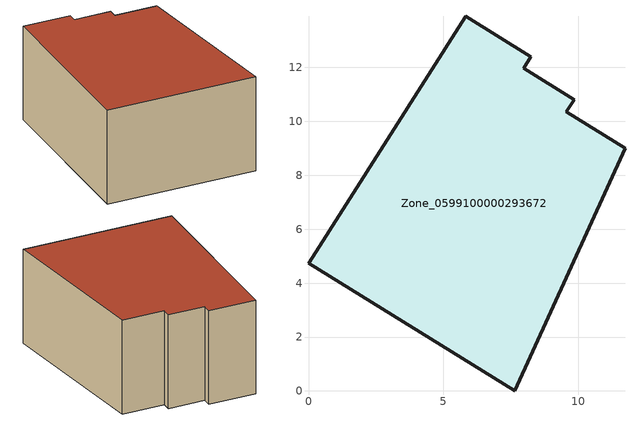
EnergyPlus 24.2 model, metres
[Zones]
Zone_0599100000293672
 floor ground (C_G): 0,4.74 5.83,13.91 8.25,12.4 7.98,11.97 9.85,10.81 9.57,10.36 11.74,9.01 7.65,0 z0
 wall outside (C_F): 7.65,0 11.74,9.01 9.57,10.36 9.85,10.81 7.98,11.97 8.25,12.4 5.83,13.91 0,4.74 7.65,0 z0:5.79
 roof outside (C_R): 9.85,10.81 7.98,11.97 8.25,12.4 5.83,13.91 0,4.74 7.65,0 11.74,9.01 9.57,10.36 z5.79
[BUILDING]
Pand.0599100000293672: North Axis=0; Terrain=City; Loads Convergence Tolerance Value=0.04; Temperature Convergence Tolerance Value=0.4; Solar Distribution=FullExterior; Maximum Number of Warmup Days=25; Minimum Number of Warmup Days=1
[Site:Location]
Rotterdam.The.Hague.AP_ZH_NLD Design_Conditions: Latitude=51.96; Longitude=4.45; Time Zone=1; Elevation=-4.5
[SITE:GROUNDTEMPERATURE:BUILDINGSURFACE]
18, 18, 18, 18, 18, 18, 18, 18, 18, 18, 18, 18
[MATERIAL] Thermal Absorptance=0.9; Solar Absorptance=0.7; Visible Absorptance=0.7
Name | Roughness | Thickness | Conductivity | Density | Specific Heat
G.TI.1992-2005 | MediumSmooth | 0.15 | 0.06 | 540 | 1210
F.TI.1992-2005 | Rough | 0.3 | 0.12 | 1920 | 840
R.TI.1992-2005 | MediumRough | 0.2 | 0.08 | 1500 | 1000
[CONSTRUCTION]
C_G: G.TI.1992-2005
C_F: F.TI.1992-2005
C_R: R.TI.1992-2005
[ZONE]
Zone_0599100000293672: Type=1; Multiplier=1; Ceiling Height=Autocalculate; Volume=Autocalculate; Floor Area=autocalculate; Part of Total Floor Area=Yes
[ZONEINFILTRATION:DESIGNFLOWRATE]
Infil_Zone_0599100000293672: Zone or ZoneList or Space or SpaceList=Zone_0599100000293672; Schedule=AlwaysOn; Design Flow Rate Calculation Method=Flow/Area; Flow Rate per Floor Area=0.0015; Constant Term Coefficient=1; Temperature Term Coefficient=0; Velocity Term Coefficient=0; Velocity Squared Term Coefficient=0
[HVACTEMPLATE:ZONE:IDEALLOADSAIRSYSTEM]
Zone_0599100000293672: Maximum Heating Supply Air Temperature=50; Minimum Cooling Supply Air Temperature=13; Maximum Heating Supply Air Humidity Ratio=0.0156; Minimum Cooling Supply Air Humidity Ratio=0.0077; Heating Limit=NoLimit; Cooling Limit=NoLimit; Dehumidification Control Type=ConstantSensibleHeatRatio; Cooling Sensible Heat Ratio=0.7; Dehumidification Setpoint=60; Humidification Control Type=None; Humidification Setpoint=30; Outdoor Air Method=None; Outdoor Air Flow Rate per Person=0.00944; Outdoor Air Flow Rate per Zone Floor Area=0; Outdoor Air Flow Rate per Zone=0; Demand Controlled Ventilation Type=None; Outdoor Air Economizer Type=NoEconomizer; Heat Recovery Type=None; Sensible Heat Recovery Effectiveness=0.7; Latent Heat Recovery Effectiveness=0.65
[ZONECONTROL:THERMOSTAT]
ThermostatControl_Zone_0599100000293672: Zone or ZoneList=Zone_0599100000293672; Control Type Schedule=DualSetpointControlType; Control 1=Thermostat_Zone_0599100000293672; Temperature Difference Between Cutout And Setpoint=0
[THERMOSTATSETPOINT:DUALSETPOINT]
Thermostat_Zone_0599100000293672: Heating Setpoint Temperature Schedule=HeatingSetpoint_Zone_0599100000293672; Cooling Setpoint Temperature Schedule=CoolingSetpoint_Zone_0599100000293672
[SCHEDULE:COMPACT]
HeatingSetpoint_Zone_0599100000293672: Through: 12/31, For: AllDays, Until: 24:00, 21
CoolingSetpoint_Zone_0599100000293672: Through: 12/31, For: AllDays, Until: 24:00, 24
DualSetpointControlType: Through: 12/31, For: AllDays, Until: 24:00, 4
AlwaysOn: Through: 12/31, For: AllDays, Until: 24:00, 1
